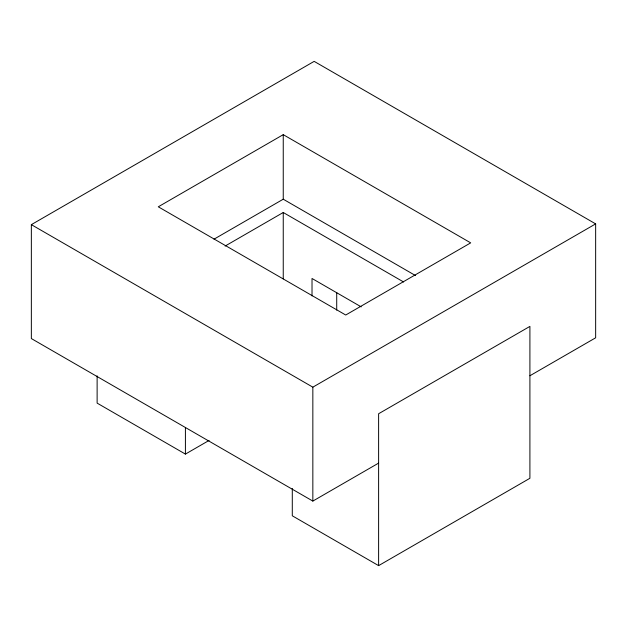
<?xml version="1.0" encoding="UTF-8"?>
<svg xmlns="http://www.w3.org/2000/svg" width="627" height="627" viewBox="0 0 627 627"><rect width="100%" height="100%" fill="white"/><g stroke="black" fill="none" stroke-linecap="round" stroke-linejoin="round"><path stroke-width="0.94" d="M378.614 463.11L312.842 501.083L31.35 338.564L31.35 224.646L314.158 61.368L595.65 223.886L595.65 337.804L529.909 375.753M283.247 134.656L158.286 206.8L345.728 315.02L470.689 242.868L283.247 134.656L283.247 199.206L415.56 275.598M214.011 239.177L283.247 199.206M225.117 246.058L283.247 212.498L403.6 281.978M97.122 375.855L97.122 403.114L185.412 454.089L209.081 440.428M31.35 224.646L312.842 387.165L595.65 223.886M378.614 565.632L529.909 478.283L529.909 326.393L378.614 413.742L378.614 565.632L292.292 515.794L292.292 488.457M361.215 306.877L312.019 278.474L312.019 295.936M336.715 292.527L336.715 310.106M312.842 387.165L312.842 501.083M283.247 212.498L283.247 278.89M185.412 427.724L185.412 454.089"/></g></svg>
